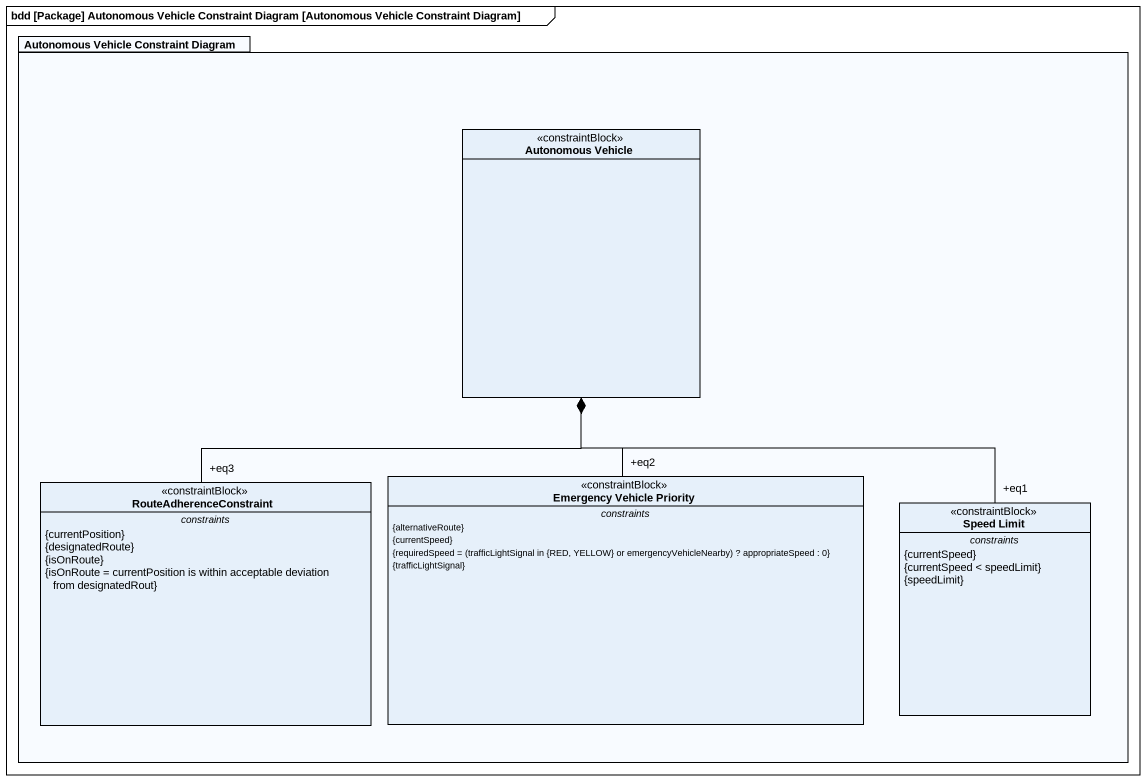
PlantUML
@startuml
mainframe bdd [Package] Autonomous Vehicle Constraint Diagram [Autonomous Vehicle Constraint Diagram]
hide circle
hide empty members
package "Autonomous Vehicle Constraint Diagram" as Autonomous_Vehicle {
  class "Autonomous Vehicle" as Autonomous_Vehicle_2 <<constraintBlock>>
  class RouteAdherenceConstraint <<constraintBlock>> {
    -- constraints --
    {currentPosition}
    {designatedRoute}
    {isOnRoute}
    {isOnRoute = currentPosition is within acceptable deviation from designatedRout}
  }
  class "Emergency Vehicle Priority" as Emergency_Vehicle_Priority <<constraintBlock>> {
    -- constraints --
    {alternativeRoute}
    {currentSpeed}
    {field} {requiredSpeed = (trafficLightSignal in {RED, YELLOW} or emergencyVehicleNearby) ? appropriateSpeed : 0}
    {trafficLightSignal}
  }
  class "Speed Limit" as Speed_Limit <<constraintBlock>> {
    -- constraints --
    {currentSpeed}
    {currentSpeed < speedLimit}
    {speedLimit}
  }
}
RouteAdherenceConstraint "+eq3" -up-* Autonomous_Vehicle_2
Emergency_Vehicle_Priority "+eq2" -up-* Autonomous_Vehicle_2
Speed_Limit "+eq1" -up-* Autonomous_Vehicle_2
@enduml
